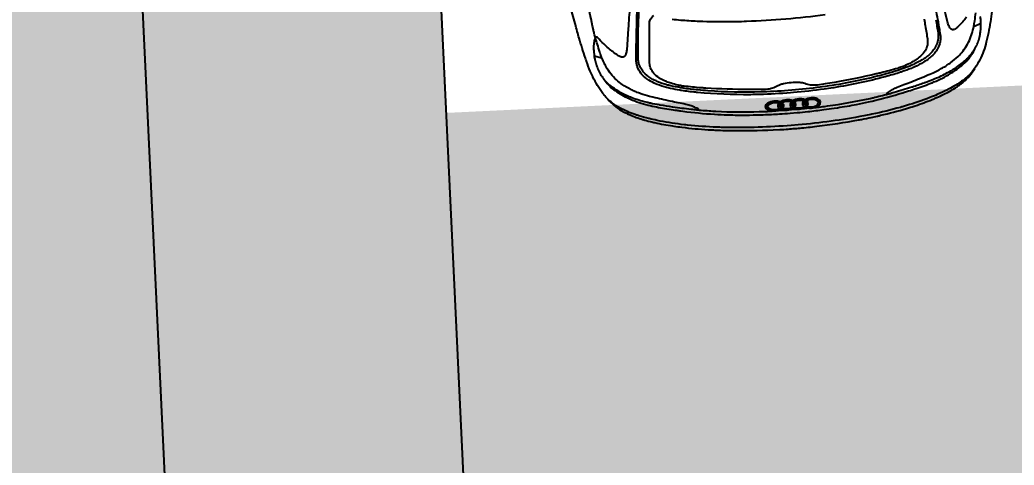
# Model space of a CAD drawing. Header units: millimetres. Extents: x 2622 to 2811, y 687 to 801.
# Drawn here: x 2640.392 to 2642.594, y 761.045 to 762.031 of the extents above; entities that cross this region are included whole.
import ezdxf

# ---------------------------------------------------------------- set-up
doc = ezdxf.new("R2010")
doc.units = ezdxf.units.MM
for name, color, linetype in [('automobile', 251, 'Continuous'), ('Sottile', 5, 'Continuous'), ('Verde', 84, 'Continuous')]:
    doc.layers.add(name, color=color, linetype=linetype)
doc.styles.get("Standard").update_dxf_attribs({"font": 'arial.ttf'})
doc.dimstyles.new('ISO-25', dxfattribs={"dimtxt": 0.25, "dimasz": 0.2, "dimexe": 0.1, "dimexo": 0.1, "dimgap": 0.1, "dimtad": 0, "dimzin": 1, "dimtxsty": 'Standard', "dimblk": 'OBLIQUE', "dimcen": 2.5, "dimclrt": 2, "dimadec": 0, "dimazin": 0, "dimtfac": 1, "dimtmove": 0, "dimatfit": 3, "dimfxl": 1, "dimarcsym": 0})

# ---------------------------------------------------------------- blocks, each defined once
blk = doc.blocks.new('_Oblique')
at = {"color": 0, "linetype": 'ByBlock', "lineweight": -2}
blk.add_line((-0.5, -0.5), (0.5, 0.5), dxfattribs=at)
blk = doc.blocks.new('*D122')
at = {"layer": 'Defpoints', "color": 0, "transparency": 16777216}
for p in [(2641.2174, 764.322), (2641.3839, 760.826), (2640.7242, 760.7945)]:
    blk.add_point(p, dxfattribs=at)
at = {"layer": 'Sottile', "color": 0, "lineweight": -2, "transparency": 16777216}
for p, q in [((2641.1175, 764.3172), (2640.4578, 764.2858)), ((2640.5576, 764.2906), (2640.6208, 762.9653)), ((2640.7242, 760.7945), (2640.6611, 762.1198)), ((2641.284, 760.8212), (2640.6243, 760.7898))]:
    blk.add_line(p, q, dxfattribs=at)
at = {"layer": 'Sottile', "color": 0, "lineweight": -2, "transparency": 16777216, "xscale": 0.2, "yscale": 0.2, "zscale": 0.2}
for p, rotation in [((2640.5576, 764.2906), 92.7274033389421), ((2640.7242, 760.7945), 272.7274033389421)]:
    blk.add_blockref('_Oblique', p, dxfattribs=dict(at, rotation=rotation))
at = {"layer": 'Sottile', "color": 2, "transparency": 16777216, "insert": (2640.6409, 762.5425), "char_height": 0.25, "attachment_point": 5, "rotation": 272.7274}
blk.add_mtext('7,00', dxfattribs=at)

msp = doc.modelspace()

# ---------------------------------------------------------------- hatches: boundary and pattern name
at = {"layer": 'Verde'}
h = msp.add_hatch(dxfattribs=at)
h.set_pattern_fill('DOTS', color=256, scale=0.05, style=0)
h.set_pattern_definition([(0, (1295.01577, 297.66502), (0.0396875, 0.079375), [0, -0.079375])])
h.paths.add_polyline_path([(2633.4764, 758.2749), (2638.0314, 758.2749), (2638.0314, 759.3208), (2633.4764, 759.3208)], flags=24)
h.paths.add_polyline_path([(2626.0261, 759.4736), (2627.2669, 759.4736), (2627.2669, 759.8025), (2626.0261, 759.8025)], flags=24)
h.paths.add_polyline_path([(2632.0107, 751.6605), (2635.3719, 751.6605), (2635.3719, 752.2683), (2632.0107, 752.2683)], flags=24)
h.paths.add_polyline_path([(2641.3363, 761.8248), (2641.2176, 764.3161), (2640.1155, 764.2695), (2636.1775, 764.0819), (2626.0376, 763.6468), (2625.5013, 756.8261), (2625.0468, 752.2451), (2627.4245, 751.7319), (2631.9214, 750.7835), (2638.6134, 750.7077), (2642.9923, 750.8058), (2645.1166, 751.0645), (2644.8148, 756.6348), (2644.3661, 756.6348), (2644.3661, 762.8848), (2644.4761, 762.8848), (2644.3913, 764.4501), (2644.0312, 764.4349), (2644.1117, 762.6903), (2644.0359, 762.6858), (2644.0788, 761.9555)])

# ---------------------------------------------------------------- linework, layer by layer
msp.add_line((2641.3839, 760.826), (2641.2174, 764.322))
at = {"layer": 'automobile'}
for p, q in [((2642.5201, 762.0228), (2642.504, 762.0157)), ((2641.6637, 761.9513), (2641.6808, 761.947)), ((2642.076, 761.8494), (2642.0774, 761.8328)), ((2642.1032, 761.8517), (2642.1046, 761.8351)), ((2642.1305, 761.854), (2642.1318, 761.8374))]:
    msp.add_line(p, q, dxfattribs=at)
for points in [[(2641.6666, 761.991, -0.00572), (2641.664, 762.0005), (2641.6639, 762.0011, -0.005942), (2641.6621, 762.0086, -0.010746), (2641.6486, 762.0737), (2641.6474, 762.0802, -0.00238), (2641.6438, 762.1003, -0.006696), (2641.6197, 762.2491), (2641.6174, 762.2649, -0.002066), (2641.6114, 762.307, -0.001572), (2641.6032, 762.3669), (2641.6019, 762.3773, -0.004097), (2641.5889, 762.4819, -0.002102), (2641.5719, 762.6333, -0.000074), (2641.57, 762.6514), (2641.5697, 762.6535, -0.002407), (2641.5528, 762.8189), (2641.5496, 762.8518, -0.003667), (2641.5428, 762.927, -0.001059), (2641.5342, 763.0333, -0.001674), (2641.5267, 763.1335), (2641.5202, 763.2241, -0.00038), (2641.5117, 763.3447)], [(2642.5464, 762.067, -0.00802), (2642.5401, 762.0209, -0.004631), (2642.5391, 762.0146), (2642.5389, 762.0137, -0.015164), (2642.5342, 761.9906, -0.009436), (2642.531, 761.9781), (2642.5308, 761.9772, -0.054922), (2642.515, 761.9375, -0.014098), (2642.512, 761.9323), (2642.5113, 761.9311, -0.050609), (2642.4961, 761.911, -0.009861), (2642.4945, 761.9094), (2642.4945, 761.9093, -0.034524), (2642.4827, 761.8991), (2642.4798, 761.8969, -0.018392), (2642.4682, 761.8888, -0.019621), (2642.4524, 761.8795), (2642.4509, 761.8787, -0.006747), (2642.4447, 761.8754, -0.014368), (2642.4246, 761.866), (2642.4235, 761.8655, -0.009669), (2642.4066, 761.8586, -0.020937), (2642.3554, 761.8411), (2642.3484, 761.8391, -0.004527), (2642.3417, 761.8371, -0.015476), (2642.2786, 761.8218), (2642.2763, 761.8213, -0.004664), (2642.2606, 761.8182, -0.02629), (2642.1152, 761.7983), (2642.1002, 761.7971, -0.02629), (2641.9536, 761.7926, -0.004664), (2641.9376, 761.7931), (2641.9352, 761.7932, -0.015476), (2641.8704, 761.7978, -0.004527), (2641.8635, 761.7986), (2641.8562, 761.7994, -0.020937), (2641.8029, 761.8082, -0.009669), (2641.7851, 761.8122), (2641.7839, 761.8125, -0.014368), (2641.7625, 761.8185, -0.006747), (2641.7559, 761.8206), (2641.7542, 761.8212, -0.019621), (2641.7372, 761.8278, -0.018392), (2641.7244, 761.8338), (2641.7211, 761.8355, -0.034524), (2641.7079, 761.8436), (2641.7078, 761.8437, -0.009861), (2641.7059, 761.845, -0.050609), (2641.6876, 761.8624), (2641.6867, 761.8634, -0.014098), (2641.6829, 761.8681, -0.054922), (2641.6608, 761.9046), (2641.6604, 761.9054, -0.009436), (2641.6551, 761.9172, -0.015164), (2641.6467, 761.9392), (2641.6464, 761.9401, -0.004631), (2641.6443, 761.9461, -0.00802), (2641.6304, 761.9905, -0.006057), (2641.622, 762.0205), (2641.6214, 762.0228, -0.004713), (2641.6105, 762.0648, -0.000418)], [(2642.4168, 762.0704, -0.003739), (2642.425, 762.0266), (2642.4263, 762.0194, -0.002087), (2642.4274, 762.0131, -0.003833), (2642.4298, 761.9987, -0.038218), (2642.4303, 761.9916), (2642.4303, 761.9907, -0.042323), (2642.4297, 761.9835, -0.000544), (2642.4295, 761.9822), (2642.4295, 761.982, -0.077698), (2642.4248, 761.9682), (2642.4244, 761.9674, -0.03891), (2642.4202, 761.9606, -0.068208), (2642.4063, 761.9463), (2642.4057, 761.9458, -0.030082), (2642.3929, 761.937, -0.03155), (2642.3739, 761.9271), (2642.3707, 761.9257, -0.006653), (2642.3654, 761.9235, -0.016083), (2642.3459, 761.9162), (2642.3455, 761.916, -0.001372), (2642.3419, 761.9148, -0.014498), (2642.3124, 761.906), (2642.3123, 761.9059, -0.000163), (2642.308, 761.9048, -0.026487), (2642.1941, 761.8806), (2642.1925, 761.8804, -0.004552), (2642.1732, 761.8775, -0.013599), (2642.1048, 761.87), (2642.0987, 761.8694, -0.013599), (2642.0299, 761.8656, -0.004552), (2642.0104, 761.8652), (2642.0088, 761.8652, -0.026487), (2641.8924, 761.8701, -0.000163), (2641.8881, 761.8705), (2641.8879, 761.8705, -0.014498), (2641.8574, 761.8744, -0.001372), (2641.8537, 761.875), (2641.8532, 761.875, -0.016083), (2641.8327, 761.879, -0.006653), (2641.8272, 761.8803), (2641.8238, 761.8812, -0.03155), (2641.8034, 761.8878, -0.030082), (2641.7894, 761.8944), (2641.7887, 761.8948, -0.068208), (2641.7726, 761.9065, -0.03891), (2641.7673, 761.9125), (2641.7668, 761.9132, -0.077698), (2641.7599, 761.9261), (2641.7598, 761.9263, -0.000544), (2641.7594, 761.9275, -0.042323), (2641.7576, 761.9346), (2641.7575, 761.9354, -0.038218), (2641.7568, 761.9426, -0.003833), (2641.7568, 761.9571, -0.002087), (2641.7568, 761.9636), (2641.7569, 761.9709, -0.003739), (2641.7578, 762.0153, 0.001137), (2641.7593, 762.0792)], [(2642.4883, 762.0369, -0.030767), (2642.4706, 762.0171, -0.019734), (2642.4669, 762.0137), (2642.4668, 762.0136, -0.039796), (2642.4625, 762.0105, -0.063017), (2642.4603, 762.0095), (2642.4602, 762.0095, -0.0971), (2642.4569, 762.0092, -0.135787), (2642.4543, 762.0101, -0.116859), (2642.4503, 762.0149), (2642.4501, 762.0153, -0.058275), (2642.447, 762.0237), (2642.436, 762.0696, 0.002349)], [(2641.7426, 762.0604, 0.002349), (2641.739, 762.0114), (2641.7357, 761.9644, -0.058275), (2641.734, 761.9556), (2641.7339, 761.9551, -0.116859), (2641.7307, 761.9497, -0.135787), (2641.7283, 761.9483, -0.0971), (2641.725, 761.9481), (2641.7249, 761.9481, -0.063017), (2641.7226, 761.9487, -0.039796), (2641.7178, 761.9511), (2641.7177, 761.9511, -0.019734), (2641.7135, 761.9539, -0.030767), (2641.6928, 761.9705), (2641.6886, 761.9742, -0.023975), (2641.6744, 761.9884, 0.026981), (2641.6725, 761.9904), (2641.672, 761.9908, 0.082404), (2641.6696, 761.9923, 0.331449), (2641.6671, 761.9917, 0.11979), (2641.664, 761.9852), (2641.6639, 761.9846, 0.01295), (2641.6634, 761.982, 0.040597), (2641.6625, 761.9703), (2641.6625, 761.9671, 0.018718), (2641.6628, 761.9591, 0.041987), (2641.6661, 761.939), (2641.6663, 761.9382, 0.026033), (2641.6696, 761.9275, 0.029135), (2641.6748, 761.9156, 0.035709), (2641.6811, 761.9051), (2641.6822, 761.9035, 0.074994), (2641.6996, 761.8852), (2641.7009, 761.8842, 0.021795), (2641.71, 761.8777, 0.035876), (2641.7334, 761.8648), (2641.735, 761.8641, 0.01667), (2641.7469, 761.8591, 0.030423), (2641.778, 761.8494), (2641.7807, 761.8487, 0.007354), (2641.7881, 761.847, 0.008095), (2641.8079, 761.8431), (2641.8085, 761.843, 0.001656), (2641.8096, 761.8428, 0.008192), (2641.8365, 761.8385, 0.001505), (2641.8378, 761.8383), (2641.8381, 761.8383, 0.002725), (2641.8782, 761.8331, 0.007046), (2641.8902, 761.8317), (2641.8917, 761.8316, 0.009275), (2641.9267, 761.8289), (2641.9278, 761.8288, 0.00204), (2641.9334, 761.8285, 0.020488), (2642.0289, 761.8276), (2642.0359, 761.8278, 0.003431), (2642.0512, 761.8284, 0.001298), (2642.0579, 761.8287)], [(2642.4202, 762.0313, -0.006082), (2642.425, 762.0028, -0.03233), (2642.4256, 761.9968), (2642.4256, 761.9967, -0.034617), (2642.4253, 761.989, -0.03902), (2642.424, 761.9825), (2642.4238, 761.9818, -0.058142), (2642.4195, 761.971), (2642.4192, 761.9704, -0.037979), (2642.4153, 761.9644, -0.06686), (2642.4006, 761.9497), (2642.3995, 761.9488, -0.020612), (2642.3925, 761.944, -0.03793), (2642.3704, 761.932, -0.002952), (2642.3639, 761.9292), (2642.3638, 761.9291, -0.021889), (2642.3435, 761.9214), (2642.3416, 761.9208, 0.001386), (2642.338, 761.9196, -0.017411), (2642.3061, 761.91, -0.003033), (2642.2848, 761.9046), (2642.2847, 761.9046, -0.027766), (2642.1687, 761.8825), (2642.1643, 761.8819, -0.012315), (2642.1014, 761.8751, -0.000027), (2642.1012, 761.8751, -0.012315), (2642.0379, 761.8713), (2642.0336, 761.8712, -0.027766), (2641.9155, 761.8737), (2641.9154, 761.8737, -0.003033), (2641.8935, 761.8756, -0.017411), (2641.8604, 761.8797, 0.001386), (2641.8567, 761.8803), (2641.8547, 761.8806, -0.021889), (2641.8334, 761.8849), (2641.8333, 761.8849, -0.002952), (2641.8264, 761.8866, -0.03793), (2641.8026, 761.8947, -0.020612), (2641.7949, 761.8984), (2641.7937, 761.8991, -0.06686), (2641.7768, 761.9111, -0.037979), (2641.7719, 761.9164), (2641.7715, 761.9169, -0.058142), (2641.7655, 761.9268), (2641.7652, 761.9275, -0.03902), (2641.7628, 761.9337, -0.034617), (2641.7613, 761.9413), (2641.7613, 761.9413, -0.03233), (2641.7608, 761.9474, -0.006082), (2641.7609, 761.9763), (2641.761, 761.981, -0.000457), (2641.761, 761.9841, -0.000719), (2641.7612, 761.9957, -0.001732), (2641.7614, 762.0046), (2641.763, 762.0621, -0.664839)], [(2642.3116, 761.866, -0.084069), (2642.312, 761.8678, -0.14527), (2642.3127, 761.8688), (2642.3153, 761.8707, -0.021629), (2642.3245, 761.8767, -0.035823), (2642.3344, 761.8816, -0.009697), (2642.3495, 761.8875, 0.006523), (2642.3662, 761.8939), (2642.3705, 761.8956, 0.008213), (2642.4072, 761.9109), (2642.4141, 761.9139, 0.02379), (2642.4323, 761.923, 0.011647), (2642.4421, 761.9287, 0.019105), (2642.4516, 761.9351), (2642.4528, 761.936, 0.03561), (2642.4695, 761.9501, 0.033879), (2642.48, 761.9617), (2642.4804, 761.9622, 0.079534), (2642.4979, 761.9939), (2642.4984, 761.9956, 0.017254), (2642.5012, 762.004, 0.026835), (2642.5051, 762.0215), (2642.5053, 762.0228, 0.005166), (2642.5063, 762.0289, 0.001916), (2642.5089, 762.0464, 0.008733)], [(2642.3942, 762.0328, -0.002099), (2642.3955, 762.0258, -0.002236), (2642.4006, 761.9952), (2642.4016, 761.9888, -0.02064), (2642.4019, 761.9863, -0.058523), (2642.4015, 761.9762), (2642.4015, 761.9757, -0.03337), (2642.4006, 761.9718, -0.088002), (2642.3945, 761.9596), (2642.3942, 761.9593, -0.060604), (2642.3835, 761.948, -0.033684), (2642.3735, 761.9409), (2642.372, 761.9399, -0.021277), (2642.3624, 761.9345, -0.021999), (2642.3479, 761.9279, -0.021171), (2642.3376, 761.9243), (2642.3351, 761.9235, -0.014854), (2642.299, 761.9136), (2642.2971, 761.9132, -0.002627), (2642.2883, 761.9111, -0.013606), (2642.1956, 761.8923, -0.00094), (2642.1755, 761.8889), (2642.1718, 761.8883, -0.026222), (2642.1534, 761.8861, -0.030347), (2642.1469, 761.8861), (2642.1459, 761.8861, -0.06689), (2642.1334, 761.8886), (2642.1301, 761.8897, 0.029858), (2642.1249, 761.8911), (2642.1248, 761.8911, 0.043778), (2642.1173, 761.892, 0.056827), (2642.0826, 761.8891, 0.043778), (2642.0754, 761.887), (2642.0753, 761.8869, 0.029858), (2642.0704, 761.8847), (2642.0674, 761.8831, -0.06689), (2642.0554, 761.8786), (2642.0544, 761.8784, -0.030347), (2642.048, 761.8773, -0.026222), (2642.0295, 761.8764), (2642.0258, 761.8764, -0.00094), (2642.0054, 761.8765, -0.013606), (2641.9108, 761.8796, -0.002627), (2641.9018, 761.8802), (2641.8999, 761.8803, -0.014854), (2641.8627, 761.8841), (2641.86, 761.8844, -0.021171), (2641.8493, 761.8863, -0.021999), (2641.8339, 761.8904, -0.021277), (2641.8236, 761.8941), (2641.8219, 761.8948, -0.033684), (2641.8108, 761.9002, -0.060604), (2641.7984, 761.9095), (2641.7981, 761.9098, -0.088002), (2641.7901, 761.9208, -0.03337), (2641.7886, 761.9245), (2641.7884, 761.925, -0.058523), (2641.7863, 761.9349, -0.02064), (2641.7862, 761.9374), (2641.7862, 761.9439, -0.002236), (2641.7862, 761.9749, -0.002099), (2641.7862, 761.9821, 0.00654), (2641.7862, 762.024, -0.080937), (2641.7869, 762.0288, -0.164737), (2641.7958, 762.0408)], [(2641.8361, 762.0324, 0.005682), (2641.8555, 762.0306, 0.009016), (2641.8917, 762.0284), (2641.8958, 762.0282, 0.002459), (2641.9042, 762.0279, 0.012614), (2641.9759, 762.0274), (2641.9792, 762.0274, 0.004231), (2642.0009, 762.028, 0.024321), (2642.1748, 762.0425, 0.004231)], [(2642.1517, 761.8365, 0.001298), (2642.1584, 761.8373, 0.003431), (2642.1735, 761.8393), (2642.1805, 761.8402, 0.020488), (2642.2745, 761.857, 0.00204), (2642.28, 761.8582), (2642.2811, 761.8585, 0.009275), (2642.3152, 761.867), (2642.3166, 761.8673, 0.007046), (2642.3282, 761.8706, 0.002725), (2642.3669, 761.8824), (2642.3672, 761.8825, 0.001505), (2642.3684, 761.8829, 0.008192), (2642.3942, 761.8916, 0.001656), (2642.3953, 761.892), (2642.3959, 761.8922, 0.008095), (2642.4147, 761.8993, 0.007354), (2642.4217, 761.9022), (2642.4243, 761.9034, 0.030423), (2642.4534, 761.9181, 0.01667), (2642.4643, 761.925), (2642.4657, 761.926, 0.035876), (2642.4866, 761.9425, 0.021795), (2642.4946, 761.9504), (2642.4957, 761.9517, 0.074994), (2642.5098, 761.9726), (2642.5107, 761.9744, 0.035709), (2642.5151, 761.9858, 0.029135), (2642.5182, 761.9984, 0.026033), (2642.5197, 762.0094), (2642.5198, 762.0102, 0.041987), (2642.5197, 762.0306, 0.018718), (2642.5187, 762.0385)], [(2641.8954, 761.8313, 0.084069), (2641.8947, 761.833, 0.14527), (2641.8938, 761.8338), (2641.8909, 761.8352, 0.021629), (2641.8808, 761.8396, 0.035823), (2641.8703, 761.8429, 0.009697), (2641.8544, 761.8462, -0.006523), (2641.8369, 761.8497), (2641.8323, 761.8507, -0.008213), (2641.7937, 761.8597), (2641.7864, 761.8615, -0.02379), (2641.7668, 761.8674, -0.011647), (2641.7563, 761.8714, -0.019105), (2641.7459, 761.8762), (2641.7445, 761.8768, -0.03561), (2641.7257, 761.888, -0.033879), (2641.7134, 761.8977), (2641.713, 761.8982, -0.079534), (2641.6905, 761.9265), (2641.6896, 761.9281, -0.017254), (2641.6855, 761.9359, -0.026835), (2641.6787, 761.9525), (2641.6783, 761.9538, -0.005166), (2641.6763, 761.9597, -0.001916), (2641.6709, 761.9765, -0.008733), (2641.6666, 761.991)], [(2641.6869, 761.8974, 0.057938), (2641.7032, 761.8794), (2641.7035, 761.879, 0.022213), (2641.7065, 761.8767, 0.045964), (2641.7364, 761.8587), (2641.7369, 761.8585, 0.01514), (2641.7488, 761.8532, 0.042096), (2641.7879, 761.8409), (2641.788, 761.8409, 0.00082), (2641.7922, 761.84), (2641.7926, 761.8399, 0.016021), (2641.8288, 761.8331), (2641.8301, 761.8329, 0.003713), (2641.8465, 761.8306, 0.000017), (2641.8558, 761.8293), (2641.8601, 761.8287, 0.020155), (2641.9299, 761.8219), (2641.9378, 761.8214, 0.008817), (2641.965, 761.8203, 0.008495), (2642.0079, 761.8201), (2642.0154, 761.8202, 0.006657), (2642.0382, 761.8208, 0.004153), (2642.0743, 761.8225, 0.006908), (2642.0979, 761.8242), (2642.113, 761.8254, 0.006908), (2642.1366, 761.8277, 0.004153), (2642.1725, 761.832, 0.006657), (2642.1951, 761.8352), (2642.2024, 761.8364, 0.008495), (2642.2447, 761.8437, 0.008817), (2642.2714, 761.8493), (2642.2791, 761.851, 0.020155), (2642.3468, 761.8693), (2642.351, 761.8706, 0.000017), (2642.3599, 761.8734, 0.003713), (2642.3757, 761.8785), (2642.3769, 761.8789, 0.016021), (2642.4115, 761.8916), (2642.4119, 761.8917, 0.00082), (2642.4158, 761.8933), (2642.416, 761.8934, 0.042096), (2642.4525, 761.9119, 0.01514), (2642.4633, 761.9191), (2642.4638, 761.9194, 0.045964), (2642.4903, 761.9421, 0.022213), (2642.4929, 761.9449), (2642.4932, 761.9453, 0.057938), (2642.5062, 761.9657)], [(2641.694, 761.8555, 0.087711), (2641.7236, 761.8301, 0.016481), (2641.7298, 761.8267), (2641.7317, 761.8257, 0.008201), (2641.739, 761.8222, 0.007574), (2641.7432, 761.8203, 0.030341), (2641.7708, 761.8103, 0.000998), (2641.774, 761.8094), (2641.7756, 761.809, 0.011879), (2641.7916, 761.8048), (2641.7937, 761.8043, 0.002966), (2641.7982, 761.8032, 0.01771), (2641.8373, 761.7959), (2641.8398, 761.7955, 0.006348), (2641.8576, 761.793, 0.016537), (2641.9164, 761.7876, 0.000524), (2641.9237, 761.7872), (2641.9242, 761.7872, 0.004046), (2641.938, 761.7865, 0.004569), (2641.9596, 761.7858), (2641.9617, 761.7858, 0.001253), (2641.9666, 761.7857, 0.016619), (2642.0599, 761.7872), (2642.0746, 761.7879, 0.00604), (2642.0932, 761.789, 0.004954), (2642.1235, 761.7916, 0.00604), (2642.142, 761.7935), (2642.1566, 761.7952, 0.016619), (2642.2489, 761.8092, 0.001253), (2642.2538, 761.8102), (2642.2558, 761.8105, 0.004569), (2642.277, 761.8148, 0.004046), (2642.2905, 761.8177), (2642.2909, 761.8178, 0.000524), (2642.298, 761.8195, 0.016537), (2642.3552, 761.8346, 0.006348), (2642.3723, 761.84), (2642.3747, 761.8407, 0.01771), (2642.4121, 761.8545, 0.002966), (2642.4163, 761.8562), (2642.4183, 761.8571, 0.011879), (2642.4334, 761.8639), (2642.4349, 761.8646, 0.000998), (2642.4379, 761.866, 0.030341), (2642.4635, 761.8804, 0.007574), (2642.4673, 761.8829, 0.008201), (2642.4739, 761.8876), (2642.4756, 761.8889, 0.016481), (2642.4812, 761.8933, 0.087711), (2642.5062, 761.9233)], [(2642.1416, 761.8354, -0.006291), (2642.1094, 761.8323), (2642.1004, 761.8316, -0.006291), (2642.068, 761.8293, -0.006291)]]:
    msp.add_lwpolyline(points, format="xyb", dxfattribs=at)
at = {"layer": 'automobile', "extrusion": (0, 0, -1)}
for centre, major_axis, ratio, start_param, end_param in [((2642.0631, 761.84), (0.0201, 0.0017), 0.562626, 5.719161, 11.740464), ((2642.0632, 761.838), (0.0176, 0.0015), 0.557713, 3.054528, 6.37025), ((2642.0631, 761.8396), (-0.015, -0.0013), 0.550612, 3.934719, 8.580914), ((2642.1176, 761.8441), (-0.015, -0.0013), 0.550612, 2.706149, 3.577036), ((2642.1176, 761.8441), (-0.015, -0.0013), 0.550612, 2.706149, 3.577036), ((2642.0631, 761.8396), (-0.015, -0.0013), 0.550612, 2.706149, 3.577036), ((2642.0903, 761.8419), (-0.015, -0.0013), 0.550612, 3.934719, 5.490059), ((2642.0903, 761.8419), (-0.015, -0.0013), 0.550612, 2.706149, 3.577036)]:
    msp.add_ellipse(centre, major_axis=major_axis, ratio=ratio, start_param=start_param, end_param=end_param, dxfattribs=at)
at = {"layer": 'automobile'}
for centre, major_axis, ratio, start_param, end_param in [((2642.0903, 761.8423), (-0.0201, -0.0017), 0.562626, 5.719161, 9.988802), ((2642.0905, 761.8403), (-0.0176, -0.0015), 0.557713, 3.054528, 6.37025), ((2642.0903, 761.8423), (-0.0201, -0.0017), 0.562626, 3.967499, 5.457278), ((2642.1175, 761.8445), (-0.0201, -0.0017), 0.562626, 5.719161, 9.988802), ((2642.1177, 761.8426), (-0.0176, -0.0015), 0.557713, 3.054528, 6.37025), ((2642.1175, 761.8445), (-0.0201, -0.0017), 0.562626, 10.250685, 11.740464), ((2642.1176, 761.8441), (0.015, 0.0013), 0.550612, 7.12705, 8.580914), ((2642.1448, 761.8468), (-0.0201, -0.0017), 0.562626, 5.719161, 11.740464), ((2642.1449, 761.8449), (-0.0176, -0.0015), 0.557713, 3.054528, 6.37025), ((2642.1448, 761.8464), (0.015, 0.0013), 0.550612, 2.706149, 3.577036), ((2642.1448, 761.8464), (0.015, 0.0013), 0.550612, 2.706149, 3.577036), ((2642.1448, 761.8464), (0.015, 0.0013), 0.550612, 3.934719, 8.580914), ((2642.0903, 761.8419), (0.015, 0.0013), 0.550612, 2.706149, 3.577036), ((2642.1176, 761.8441), (0.015, 0.0013), 0.550612, 2.706149, 3.577036), ((2642.1176, 761.8441), (0.015, 0.0013), 0.550612, 3.934719, 5.490059)]:
    msp.add_ellipse(centre, major_axis=major_axis, ratio=ratio, start_param=start_param, end_param=end_param, dxfattribs=at)

# ---------------------------------------------------------------- dimensions: what is measured, and where the dimension line sits
at = {"layer": 'Sottile'}
dim = msp.add_aligned_dim(p1=(2641.2174, 764.322), p2=(2641.3839, 760.826), distance=-0.6605, text='7,00', dimstyle='ISO-25', dxfattribs=at)
dim.commit()
dim.dimension.update_dxf_attribs({"geometry": '*D122', "text_midpoint": (2640.6409, 762.5425)})

doc.saveas('drawing.dxf')
